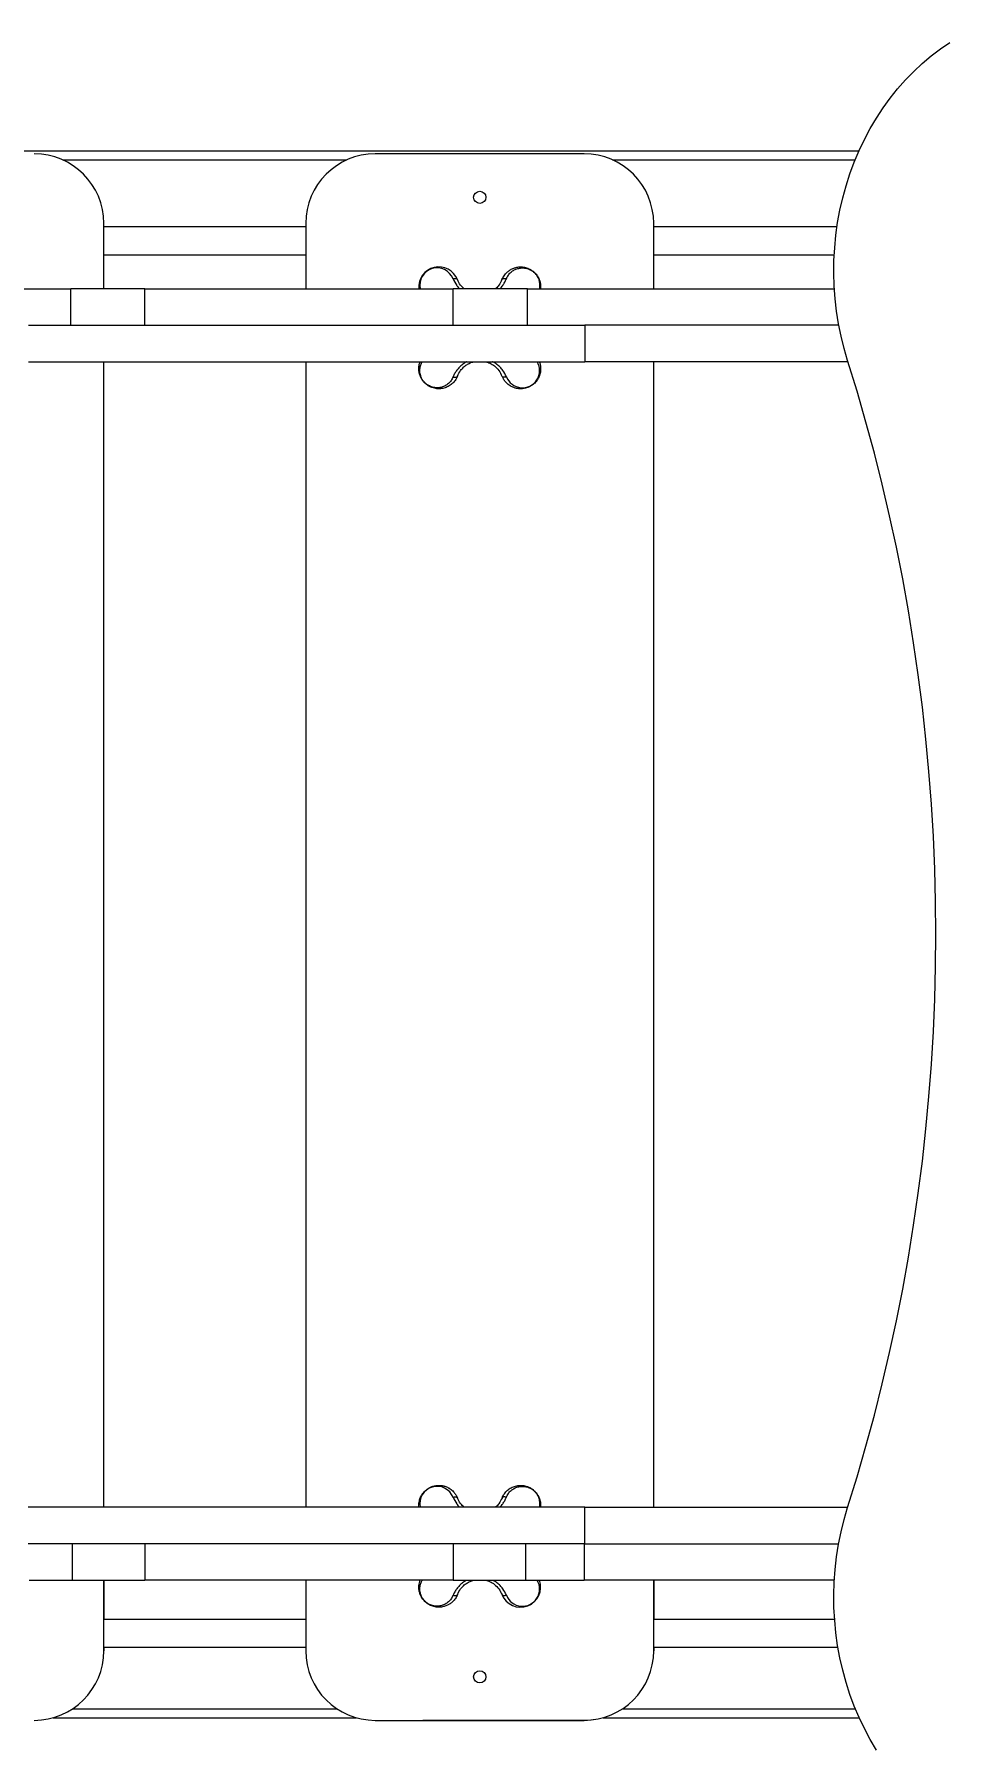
# Model space of a CAD drawing. Header units: millimetres. Extents: x 10665 to 29906, y -6125 to 7364.
# Drawn here: x 22385 to 22910, y -2002 to -1018 of the extents above; entities that cross this region are included whole.
import ezdxf

# ---------------------------------------------------------------- set-up
doc = ezdxf.new("R2010")
doc.units = ezdxf.units.MM
for name, color, linetype in [('DIKOM_ОБЪЕКТ', 7, 'Continuous'), ('DIKOM_РАЗМЕР_ЗОНА', 7, 'Continuous'), ('DIKOM_РАЗМЕР_ОБЪЕКТА', 7, 'Continuous')]:
    doc.layers.add(name, color=color, linetype=linetype)
doc.styles.add('style1', font='arial.ttf', dxfattribs={"width": 0.8})
doc.dimstyles.new('1-50', dxfattribs={"dimtxt": 300, "dimasz": 200, "dimexe": 100, "dimexo": 0, "dimgap": 100, "dimtad": 1, "dimdec": 0, "dimtxsty": 'style1', "dimcen": 0, "dimclrd": 7, "dimclre": 7, "dimadec": 1, "dimazin": 2, "dimtfac": 1, "dimtdec": 0, "dimtmove": 1, "dimatfit": 3, "dimfxl": 0, "dimlwd": 25, "dimlwe": 18, "dimarcsym": 0})

# ---------------------------------------------------------------- blocks, each defined once
blk = doc.blocks.new('*D16')
at = {"layer": 'Defpoints', "color": 0, "transparency": 16777216}
for p in [(12665, 4926.53), (12665, 1146.89), (26947.71, -1821.93)]:
    blk.add_point(p, dxfattribs=at)
at = {"layer": 'DIKOM_РАЗМЕР_ОБЪЕКТА', "color": 7, "lineweight": 18, "transparency": 16777216}
for p, q in [((12665, 1146.89), (12665, 5026.53)), ((26947.71, -1821.93), (26947.71, 5026.53))]:
    blk.add_line(p, q, dxfattribs=at)
at = {"layer": 'DIKOM_РАЗМЕР_ОБЪЕКТА', "color": 7, "lineweight": 25, "transparency": 16777216}
blk.add_line((26747.71, 4926.53), (12865, 4926.53), dxfattribs=at)
at = {"layer": 'DIKOM_РАЗМЕР_ОБЪЕКТА', "color": 7, "transparency": 16777216}
for points in [[(12865, 4959.86), (12865, 4893.19), (12665, 4926.53)], [(26747.71, 4959.86), (26747.71, 4893.19), (26947.71, 4926.53)]]:
    blk.add_solid(points, dxfattribs=at)
at = {"layer": 'DIKOM_РАЗМЕР_ОБЪЕКТА', "color": 0, "transparency": 16777216, "insert": (21497, 5179.8), "char_height": 300, "attachment_point": 5, "style": 'style1'}
blk.add_mtext('14300', dxfattribs=at)
blk = doc.blocks.new('*D15')
at = {"layer": 'Defpoints', "color": 0, "transparency": 16777216}
for p in [(20416.84, 4419.04), (19675.94, -4001.39), (28567.5, -4001.39)]:
    blk.add_point(p, dxfattribs=at)
at = {"layer": 'DIKOM_РАЗМЕР_ОБЪЕКТА', "color": 7, "lineweight": 18, "transparency": 16777216}
for p, q in [((20416.84, 4419.04), (28667.5, 4419.04)), ((19675.94, -4001.39), (28667.5, -4001.39))]:
    blk.add_line(p, q, dxfattribs=at)
at = {"layer": 'DIKOM_РАЗМЕР_ОБЪЕКТА', "color": 7, "lineweight": 25, "transparency": 16777216}
blk.add_line((28567.5, 4219.04), (28567.5, -3801.39), dxfattribs=at)
at = {"layer": 'DIKOM_РАЗМЕР_ОБЪЕКТА', "color": 7, "transparency": 16777216}
for points in [[(28534.17, 4219.04), (28600.83, 4219.04), (28567.5, 4419.04)], [(28534.17, -3801.39), (28600.83, -3801.39), (28567.5, -4001.39)]]:
    blk.add_solid(points, dxfattribs=at)
at = {"layer": 'DIKOM_РАЗМЕР_ОБЪЕКТА', "color": 0, "transparency": 16777216, "insert": (28247.96, -1553.33), "char_height": 300, "attachment_point": 5, "rotation": 90, "style": 'style1'}
blk.add_mtext('8400', dxfattribs=at)
blk = doc.blocks.new('*D14')
at = {"layer": 'Defpoints', "color": 0, "transparency": 16777216}
for p in [(28947.71, 6914.03), (10665, 1629.88), (28947.71, -1535.43)]:
    blk.add_point(p, dxfattribs=at)
at = {"layer": 'DIKOM_РАЗМЕР_ЗОНА', "color": 7, "lineweight": 18, "transparency": 16777216}
for p, q in [((10665, 1629.88), (10665, 7014.03)), ((28947.71, -1535.43), (28947.71, 7014.03))]:
    blk.add_line(p, q, dxfattribs=at)
at = {"layer": 'DIKOM_РАЗМЕР_ЗОНА', "color": 7, "lineweight": 25, "transparency": 16777216}
blk.add_line((10865, 6914.03), (28747.71, 6914.03), dxfattribs=at)
at = {"layer": 'DIKOM_РАЗМЕР_ЗОНА', "color": 7, "transparency": 16777216}
for points in [[(10865, 6947.36), (10865, 6880.69), (10665, 6914.03)], [(28747.71, 6947.36), (28747.71, 6880.69), (28947.71, 6914.03)]]:
    blk.add_solid(points, dxfattribs=at)
at = {"layer": 'DIKOM_РАЗМЕР_ЗОНА', "color": 0, "transparency": 16777216, "insert": (21431.5, 7167.3), "char_height": 300, "attachment_point": 5, "style": 'style1'}
blk.add_mtext('18300', dxfattribs=at)
blk = doc.blocks.new('*D13')
at = {"layer": 'Defpoints', "color": 0, "transparency": 16777216}
for p in [(20470.84, 6542.55), (29806, 6542.55), (19621.9, -6125)]:
    blk.add_point(p, dxfattribs=at)
at = {"layer": 'DIKOM_РАЗМЕР_ЗОНА', "color": 7, "lineweight": 18, "transparency": 16777216}
for p, q in [((20470.84, 6542.55), (29906, 6542.55)), ((19621.9, -6125), (29906, -6125))]:
    blk.add_line(p, q, dxfattribs=at)
at = {"layer": 'DIKOM_РАЗМЕР_ЗОНА', "color": 7, "lineweight": 25, "transparency": 16777216}
blk.add_line((29806, -5925), (29806, 6342.55), dxfattribs=at)
at = {"layer": 'DIKOM_РАЗМЕР_ЗОНА', "color": 7, "transparency": 16777216}
for points in [[(29772.67, 6342.55), (29839.33, 6342.55), (29806, 6542.55)], [(29772.67, -5925), (29839.33, -5925), (29806, -6125)]]:
    blk.add_solid(points, dxfattribs=at)
at = {"layer": 'DIKOM_РАЗМЕР_ЗОНА', "color": 0, "transparency": 16777216, "insert": (29552.83, 208.78), "char_height": 300, "attachment_point": 5, "rotation": 90, "style": 'style1'}
blk.add_mtext('12650', dxfattribs=at)

msp = doc.modelspace()

# ---------------------------------------------------------------- linework, layer by layer
at = {"layer": 'DIKOM_ОБЪЕКТ', "color": 7, "linetype": 'Continuous', "lineweight": 15}
for p, q in [((22859.14, -1085.43), (21469.08, -1085.43)), ((22401.65, -1090.43), (22564.92, -1090.43)), ((22701.28, -1086.93), (22581.28, -1086.93)), ((22717.65, -1090.43), (22857.01, -1090.43)), ((22425.28, -1164.43), (22425.28, -1126.93)), ((22541.28, -1128.92), (22425.28, -1128.92)), ((22541.28, -1126.93), (22541.28, -1164.43)), ((22741.28, -1164.43), (22741.28, -1126.93)), ((22846.59, -1128.92), (22741.28, -1128.92)), ((22425.28, -1144.92), (22541.28, -1144.92)), ((22741.28, -1144.92), (22844.99, -1144.92)), ((22246.54, -1164.43), (22406.28, -1164.43)), ((22406.28, -1185.43), (22406.28, -1164.43)), ((22448.74, -1164.43), (22406.28, -1164.43)), ((22448.74, -1185.43), (22448.74, -1164.43)), ((22448.74, -1164.43), (22626.1, -1164.43)), ((22626.1, -1185.43), (22626.1, -1164.43)), ((22668.73, -1164.43), (22626.1, -1164.43)), ((22668.73, -1185.43), (22668.73, -1164.43)), ((22668.73, -1164.43), (22845.06, -1164.43)), ((22676.28, -1163.43), (22676.14, -1164.43)), ((22381.92, -1185.43), (22701.7, -1185.43)), ((22701.7, -1185.43), (22701.7, -1206.43)), ((22847.63, -1185.43), (22701.7, -1185.43)), ((22381.92, -1206.43), (22701.7, -1206.43)), ((22425.28, -1864.43), (22425.28, -1206.43)), ((22541.28, -1206.43), (22541.28, -1864.43)), ((22852.93, -1206.43), (22701.7, -1206.43)), ((22741.28, -1864.43), (22741.28, -1206.43)), ((22701.64, -1864.43), (22381.86, -1864.43)), ((22606.43, -1864.43), (22606.29, -1863.43)), ((22701.64, -1885.43), (22701.64, -1864.43)), ((22701.64, -1864.43), (22852.78, -1864.43)), ((22701.64, -1885.43), (22381.86, -1885.43)), ((22407.02, -1885.43), (22407.02, -1906.43)), ((22448.82, -1885.43), (22448.82, -1906.43)), ((22625.95, -1885.43), (22625.95, -1906.43)), ((22667.68, -1885.43), (22667.68, -1906.43)), ((22701.3, -1885.43), (22701.3, -1906.43)), ((22701.64, -1885.43), (22847.54, -1885.43)), ((22382.32, -1906.43), (22407.02, -1906.43)), ((22407.02, -1906.43), (22448.82, -1906.43)), ((22425.28, -1946.93), (22425.28, -1906.43)), ((22425.29, -1906.43), (22425.29, -1928.93)), ((22625.95, -1906.43), (22448.82, -1906.43)), ((22541.28, -1906.43), (22541.28, -1946.93)), ((22625.95, -1906.43), (22667.68, -1906.43)), ((22667.68, -1906.43), (22701.3, -1906.43)), ((22845.04, -1906.43), (22701.3, -1906.43)), ((22741.28, -1946.93), (22741.28, -1906.43)), ((22741.29, -1906.43), (22741.29, -1928.93)), ((22425.28, -1928.93), (22425.29, -1928.93)), ((22541.28, -1928.92), (22425.29, -1928.92)), ((22741.28, -1928.93), (22741.29, -1928.93)), ((22845.21, -1928.92), (22741.29, -1928.92)), ((22425.28, -1944.92), (22541.28, -1944.92)), ((22425.28, -1944.93), (22425.29, -1944.93)), ((22425.29, -1944.92), (22425.29, -1944.93)), ((22425.29, -1944.93), (22425.29, -1946.93)), ((22741.28, -1944.92), (22847.13, -1944.92)), ((22741.28, -1944.93), (22741.29, -1944.93)), ((22741.29, -1944.92), (22741.29, -1944.93)), ((22741.29, -1944.93), (22741.29, -1946.93)), ((22396.14, -1985.43), (22570.43, -1985.43)), ((22559.43, -1980.43), (22407.15, -1980.43)), ((22581.28, -1986.93), (22701.28, -1986.93)), ((22701.28, -1986.93), (22608.53, -1986.93)), ((22712.14, -1985.43), (22859.35, -1985.43)), ((22857.2, -1980.43), (22723.15, -1980.43))]:
    msp.add_line(p, q, dxfattribs=at)
at = {"layer": 'DIKOM_ОБЪЕКТ', "color": 7, "linetype": 'Continuous', "lineweight": 15, "flags": 128}
for points in [[(22852.7, -1205.7), (22850.66, -1198.77), (22848.92, -1191.74), (22847.48, -1184.61), (22846.34, -1177.42), (22845.5, -1170.16), (22844.98, -1162.87), (22844.76, -1155.56), (22844.85, -1148.25), (22845.25, -1140.95), (22845.95, -1133.68), (22846.97, -1126.46), (22848.28, -1119.3), (22849.9, -1112.23), (22851.81, -1105.25), (22854.02, -1098.39), (22856.51, -1091.67), (22859.29, -1085.09), (22862.34, -1078.68), (22865.65, -1072.45), (22869.23, -1066.41), (22873.05, -1060.57), (22877.12, -1054.97), (22881.42, -1049.59), (22885.94, -1044.47), (22890.67, -1039.6), (22895.6, -1035.01), (22900.72, -1030.7), (22906.02, -1026.69), (22911.48, -1022.97)], [(22625.99, -1158.78), (22626.38, -1158.63), (22626.77, -1158.54), (22627.16, -1158.51), (22627.53, -1158.54), (22627.86, -1158.63), (22628.13, -1158.78), (22628.35, -1158.97), (22628.48, -1159.21)], [(22654.08, -1159.21), (22654.22, -1158.97), (22654.44, -1158.78), (22654.71, -1158.63), (22655.04, -1158.54), (22655.41, -1158.51), (22655.8, -1158.54), (22656.19, -1158.63), (22656.58, -1158.78)], [(22852.7, -1864.69), (22858.12, -1847.08), (22863.25, -1829.35), (22868.07, -1811.52), (22872.6, -1793.57), (22876.81, -1775.53), (22880.73, -1757.4), (22884.33, -1739.18), (22887.63, -1720.88), (22890.61, -1702.52), (22893.29, -1684.09), (22895.65, -1665.6), (22897.7, -1647.06), (22899.44, -1628.48), (22900.86, -1609.87), (22901.96, -1591.22), (22902.75, -1572.56), (22903.23, -1553.88), (22903.38, -1535.19), (22903.23, -1516.51), (22902.75, -1497.83), (22901.96, -1479.16), (22900.86, -1460.52), (22899.44, -1441.9), (22897.7, -1423.32), (22895.65, -1404.78), (22893.29, -1386.3), (22890.61, -1367.87), (22887.63, -1349.5), (22884.33, -1331.2), (22880.73, -1312.99), (22876.81, -1294.85), (22872.6, -1276.81), (22868.07, -1258.87), (22863.25, -1241.03), (22858.12, -1223.3), (22852.7, -1205.7)], [(22625.99, -1215.07), (22626.38, -1215.22), (22626.77, -1215.31), (22627.16, -1215.34), (22627.53, -1215.31), (22627.86, -1215.22), (22628.13, -1215.07), (22628.35, -1214.88), (22628.48, -1214.64)], [(22656.58, -1215.07), (22656.19, -1215.22), (22655.8, -1215.31), (22655.41, -1215.34), (22655.04, -1215.31), (22654.71, -1215.22), (22654.44, -1215.07), (22654.22, -1214.88), (22654.08, -1214.64)], [(22625.99, -1858.78), (22626.38, -1858.63), (22626.77, -1858.54), (22627.16, -1858.51), (22627.53, -1858.54), (22627.86, -1858.63), (22628.14, -1858.78), (22628.35, -1858.97), (22628.49, -1859.21)], [(22656.58, -1858.78), (22656.2, -1858.63), (22655.8, -1858.54), (22655.41, -1858.51), (22655.04, -1858.54), (22654.71, -1858.63), (22654.44, -1858.78), (22654.23, -1858.97), (22654.09, -1859.21)], [(22869.23, -2003.98), (22865.65, -1997.94), (22862.34, -1991.71), (22859.29, -1985.29), (22856.51, -1978.72), (22854.02, -1971.99), (22851.81, -1965.13), (22849.9, -1958.16), (22848.28, -1951.08), (22846.97, -1943.93), (22845.95, -1936.71), (22845.25, -1929.44), (22844.85, -1922.14), (22844.76, -1914.82), (22844.98, -1907.51), (22845.5, -1900.22), (22846.34, -1892.97), (22847.48, -1885.77), (22848.92, -1878.65), (22850.66, -1871.61), (22852.7, -1864.69)], [(22628.49, -1914.64), (22628.35, -1914.88), (22628.14, -1915.07), (22627.86, -1915.22), (22627.53, -1915.31), (22627.16, -1915.34), (22626.77, -1915.31), (22626.38, -1915.22), (22625.99, -1915.07)], [(22656.58, -1915.07), (22656.2, -1915.22), (22655.8, -1915.31), (22655.41, -1915.34), (22655.04, -1915.31), (22654.71, -1915.22), (22654.44, -1915.07), (22654.23, -1914.88), (22654.09, -1914.64)], [(22637.81, -1962.33), (22637.78, -1961.93), (22637.83, -1961.35)], [(22706.52, -1986.58), (22705.2, -1986.74), (22701.28, -1986.93)]]:
    msp.add_lwpolyline(points, dxfattribs=at)
at = {"layer": 'DIKOM_ОБЪЕКТ', "color": 7, "linetype": 'Continuous', "lineweight": 15}
for centre in [(22641.28, -1111.93), (22641.28, -1961.93)]:
    msp.add_circle(centre, 3.5, dxfattribs=at)
for centre, radius, start, end in [((22385.28, -1126.93), 40, 0, 90), ((22581.28, -1126.93), 40, 90, 180), ((22701.28, -1126.93), 40, 0, 90), ((22617.79, -1163.41), 11.49, 21.45277, 185.05577), ((22616.78, -1162.37), 9.88, 21.3223, 191.99801), ((22665.79, -1211.46), 9.89, 201.38802, 30.61727), ((22616.79, -1862.37), 9.88, 21.32219, 191.99795), ((22664.78, -1910.43), 11.5, 201.47507, 20.39904), ((22665.79, -1911.46), 9.89, 201.38821, 30.61708), ((22385.28, -1946.93), 40, 270, 0), ((22581.28, -1946.93), 40, 180, 270), ((22701.28, -1946.93), 40, 270, 0)]:
    msp.add_arc(centre, radius, start, end, dxfattribs=at)
for points, knots in [([(22625.99, -1158.78), (22626.61, -1160.04), (22627.54, -1161.94), (22629.01, -1163.8), (22629.68, -1164.38), (22629.73, -1164.43)], [0, 0, 0, 0, 0.644396, 0.973866, 1, 1, 1, 1]), ([(22632.25, -1164.43), (22631.55, -1163.78), (22629.81, -1162.17), (22628.98, -1160.32), (22628.48, -1159.21)], [0, 0, 0, 0, 0.404038, 1, 1, 1, 1]), ([(22654.08, -1159.21), (22653.57, -1160.31), (22652.89, -1161.76), (22651.49, -1163.41), (22650.88, -1164.06), (22650.49, -1164.38), (22650.44, -1164.43)], [0, 0, 0, 0, 0.604348, 0.790917, 0.97049, 1, 1, 1, 1]), ([(22652.84, -1164.43), (22652.88, -1164.39), (22653.54, -1163.82), (22654.5, -1162.57), (22655.74, -1160.72), (22656.3, -1159.43), (22656.58, -1158.78)], [0, 0, 0, 0, 0.022446, 0.348058, 0.668637, 1, 1, 1, 1]), ([(22654.08, -1159.21), (22654.25, -1158.84), (22654.58, -1158.06), (22655.24, -1156.97), (22655.92, -1156.07), (22656.59, -1155.34), (22657.23, -1154.74), (22657.95, -1154.16), (22658.69, -1153.66), (22659.49, -1153.2), (22660.34, -1152.8), (22661.21, -1152.48), (22662.17, -1152.21), (22663.2, -1152.01), (22664.4, -1151.91), (22665.63, -1151.93), (22666.9, -1152.1), (22668.2, -1152.42), (22669.41, -1152.87), (22670.5, -1153.43), (22671.81, -1154.27), (22673.05, -1155.36), (22674.07, -1156.61), (22674.71, -1157.58), (22675.24, -1158.59), (22675.77, -1159.92), (22676.2, -1161.56), (22676.26, -1162.81), (22676.28, -1163.43)], [0, 0, 0, 0, 0.039054, 0.080674, 0.124893, 0.152367, 0.182318, 0.214751, 0.249669, 0.275921, 0.312222, 0.348769, 0.374423, 0.417526, 0.458455, 0.498577, 0.541746, 0.583539, 0.624038, 0.656595, 0.686724, 0.749347, 0.779957, 0.812234, 0.842267, 0.875051, 0.937759, 1, 1, 1, 1]), ([(22656.58, -1158.78), (22656.94, -1158.04), (22657.65, -1156.56), (22659.24, -1154.88), (22661.07, -1153.61), (22663.1, -1152.79), (22665.3, -1152.43), (22667.29, -1152.55), (22668.96, -1152.98), (22670.06, -1153.44), (22670.93, -1153.92), (22671.82, -1154.51), (22672.87, -1155.4), (22673.94, -1156.68), (22674.72, -1158.01), (22675.24, -1159.3), (22675.66, -1160.96), (22675.8, -1162.7), (22675.55, -1163.92), (22675.45, -1164.43)], [0, 0, 0, 0, 0.085406, 0.170994, 0.256219, 0.341681, 0.426499, 0.512139, 0.558007, 0.597806, 0.621498, 0.643438, 0.683801, 0.726726, 0.769686, 0.812549, 0.855531, 0.940818, 1, 1, 1, 1]), ([(22628.48, -1214.64), (22628.3, -1215.07), (22627.91, -1215.95), (22627.17, -1217.11), (22626.31, -1218.19), (22625.37, -1219.1), (22624.32, -1219.92), (22623.2, -1220.6), (22621.98, -1221.16), (22620.71, -1221.57), (22619.43, -1221.83), (22618.08, -1221.95), (22616.75, -1221.91), (22615.31, -1221.69), (22613.9, -1221.29), (22612.43, -1220.65), (22611, -1219.77), (22609.62, -1218.59), (22608.64, -1217.44), (22608, -1216.48), (22607.46, -1215.54), (22606.92, -1214.31), (22606.54, -1212.96), (22606.34, -1211.72), (22606.27, -1210.65), (22606.3, -1209.6), (22606.42, -1208.54), (22606.64, -1207.47), (22606.89, -1206.76), (22607.01, -1206.43)], [0, 0, 0, 0, 0.038897, 0.080456, 0.118999, 0.16108, 0.197679, 0.241287, 0.281663, 0.321721, 0.36538, 0.401474, 0.444713, 0.482226, 0.525259, 0.562888, 0.603351, 0.643863, 0.684341, 0.704057, 0.724853, 0.762554, 0.805684, 0.837576, 0.869166, 0.899702, 0.930693, 0.966634, 1, 1, 1, 1]), ([(22625.99, -1215.07), (22625.63, -1215.81), (22624.92, -1217.3), (22623.33, -1218.97), (22621.5, -1220.24), (22619.47, -1221.06), (22617.27, -1221.42), (22615.28, -1221.3), (22613.61, -1220.87), (22612.51, -1220.41), (22611.63, -1219.93), (22610.75, -1219.34), (22609.7, -1218.45), (22608.63, -1217.18), (22607.85, -1215.84), (22607.33, -1214.55), (22606.91, -1212.89), (22606.78, -1210.92), (22607.18, -1208.74), (22607.69, -1207.22), (22608.19, -1206.53), (22608.26, -1206.43)], [0, 0, 0, 0, 0.075885, 0.151932, 0.227654, 0.303591, 0.378953, 0.455046, 0.495801, 0.531163, 0.552214, 0.571707, 0.607572, 0.645711, 0.683883, 0.721967, 0.760157, 0.835937, 0.911983, 0.98744, 1, 1, 1, 1]), ([(22633.93, -1206.43), (22633.81, -1206.48), (22632.88, -1206.87), (22631.39, -1207.92), (22629.54, -1209.5), (22628.05, -1211.27), (22626.83, -1213.14), (22626.27, -1214.42), (22625.99, -1215.07)], [0, 0, 0, 0, 0.029353, 0.223185, 0.417408, 0.611458, 0.802517, 1, 1, 1, 1]), ([(22628.48, -1214.64), (22629.01, -1213.54), (22629.69, -1212.1), (22631.07, -1210.44), (22631.94, -1209.56), (22633.11, -1208.57), (22634.67, -1207.57), (22636.34, -1206.77), (22637.44, -1206.51), (22637.8, -1206.43)], [0, 0, 0, 0, 0.326288, 0.427011, 0.523961, 0.61739, 0.775901, 0.926245, 1, 1, 1, 1]), ([(22644.94, -1206.43), (22645.26, -1206.52), (22646.07, -1206.75), (22647.27, -1207.27), (22648.55, -1207.97), (22650.4, -1209.26), (22652.58, -1211.48), (22653.56, -1213.55), (22654.08, -1214.64)], [0, 0, 0, 0, 0.069068, 0.169426, 0.273162, 0.38087, 0.672503, 1, 1, 1, 1]), ([(22656.58, -1215.07), (22655.98, -1213.8), (22655.07, -1211.89), (22653.06, -1209.54), (22651.23, -1207.96), (22649.73, -1206.9), (22648.78, -1206.49), (22648.63, -1206.43)], [0, 0, 0, 0, 0.383641, 0.579791, 0.77016, 0.963564, 1, 1, 1, 1]), ([(22675.56, -1206.43), (22675.58, -1206.49), (22675.66, -1206.66), (22675.72, -1206.87), (22675.77, -1207.03), (22676.11, -1208.14), (22676.2, -1209.29), (22676.28, -1210.43)], [0, 0, 0, 0, 0.054119, 0.13693, 0.162552, 0.177659, 1, 1, 1, 1]), ([(22676.28, -1210.43), (22676.27, -1210.85), (22676.24, -1211.7), (22676.02, -1212.98), (22675.68, -1214.18), (22675.23, -1215.27), (22674.54, -1216.59), (22673.6, -1217.89), (22672.43, -1219.05), (22671.49, -1219.8), (22670.49, -1220.43), (22669.4, -1220.98), (22668.19, -1221.44), (22666.89, -1221.76), (22665.73, -1221.9), (22664.69, -1221.94), (22663.8, -1221.89), (22662.89, -1221.78), (22662.06, -1221.61), (22661.19, -1221.36), (22660.32, -1221.04), (22659.49, -1220.65), (22658.6, -1220.14), (22657.71, -1219.52), (22656.8, -1218.73), (22655.84, -1217.71), (22654.88, -1216.4), (22654.34, -1215.21), (22654.08, -1214.64)], [0, 0, 0, 0, 0.043165, 0.084956, 0.125498, 0.158052, 0.187897, 0.250624, 0.281737, 0.313561, 0.343771, 0.37643, 0.416862, 0.458556, 0.501591, 0.531079, 0.563766, 0.592892, 0.626373, 0.652482, 0.688433, 0.724585, 0.750276, 0.796294, 0.837892, 0.875078, 0.940447, 1, 1, 1, 1]), ([(22606.29, -1863.43), (22606.3, -1863), (22606.33, -1862.15), (22606.55, -1860.87), (22606.89, -1859.67), (22607.34, -1858.58), (22608.03, -1857.26), (22608.97, -1855.96), (22610.14, -1854.8), (22611.08, -1854.06), (22612.08, -1853.42), (22613.17, -1852.87), (22614.38, -1852.41), (22615.68, -1852.09), (22616.84, -1851.95), (22617.88, -1851.91), (22618.77, -1851.96), (22619.68, -1852.07), (22620.51, -1852.24), (22621.38, -1852.49), (22622.25, -1852.81), (22623.08, -1853.21), (22623.97, -1853.71), (22624.86, -1854.33), (22625.77, -1855.12), (22626.73, -1856.15), (22627.7, -1857.45), (22628.23, -1858.64), (22628.49, -1859.21)], [0, 0, 0, 0, 0.043166, 0.084956, 0.125497, 0.158052, 0.187896, 0.250624, 0.281736, 0.31356, 0.34377, 0.376429, 0.416861, 0.458557, 0.50159, 0.531081, 0.563767, 0.592893, 0.626374, 0.652483, 0.688434, 0.724586, 0.750277, 0.796295, 0.837892, 0.875078, 0.940448, 1, 1, 1, 1]), ([(22625.99, -1858.78), (22626.61, -1860.04), (22627.54, -1861.94), (22629.01, -1863.8), (22629.68, -1864.38), (22629.73, -1864.43)], [0, 0, 0, 0, 0.644395, 0.973868, 1, 1, 1, 1]), ([(22632.25, -1864.43), (22631.55, -1863.78), (22629.81, -1862.17), (22628.98, -1860.32), (22628.49, -1859.21)], [0, 0, 0, 0, 0.404032, 1, 1, 1, 1]), ([(22654.09, -1859.21), (22653.57, -1860.31), (22652.89, -1861.76), (22651.49, -1863.41), (22650.88, -1864.06), (22650.5, -1864.38), (22650.44, -1864.43)], [0, 0, 0, 0, 0.604348, 0.79091, 0.970481, 1, 1, 1, 1]), ([(22652.84, -1864.43), (22652.89, -1864.39), (22653.54, -1863.82), (22654.5, -1862.57), (22655.74, -1860.72), (22656.3, -1859.43), (22656.58, -1858.78)], [0, 0, 0, 0, 0.022435, 0.34805, 0.668638, 1, 1, 1, 1]), ([(22654.09, -1859.21), (22654.27, -1858.78), (22654.66, -1857.9), (22655.4, -1856.74), (22656.26, -1855.66), (22657.2, -1854.75), (22658.25, -1853.93), (22659.37, -1853.25), (22660.59, -1852.69), (22661.86, -1852.28), (22663.14, -1852.02), (22664.49, -1851.9), (22665.82, -1851.94), (22667.26, -1852.16), (22668.67, -1852.56), (22670.14, -1853.2), (22671.57, -1854.08), (22672.95, -1855.26), (22673.93, -1856.41), (22674.58, -1857.37), (22675.11, -1858.31), (22675.65, -1859.54), (22676.03, -1860.89), (22676.23, -1862.13), (22676.3, -1863.2), (22676.29, -1863.97), (22676.24, -1864.36), (22676.24, -1864.43)], [0, 0, 0, 0, 0.042961, 0.088861, 0.131429, 0.177905, 0.218329, 0.266493, 0.311084, 0.355327, 0.403545, 0.443408, 0.491164, 0.532595, 0.580125, 0.621683, 0.666373, 0.711118, 0.755825, 0.7776, 0.800567, 0.842207, 0.889843, 0.925065, 0.959954, 0.99368, 1, 1, 1, 1]), ([(22656.58, -1858.78), (22656.94, -1858.04), (22657.65, -1856.56), (22659.24, -1854.88), (22661.07, -1853.61), (22663.1, -1852.79), (22665.3, -1852.43), (22667.29, -1852.55), (22668.96, -1852.98), (22670.06, -1853.44), (22670.94, -1853.92), (22671.82, -1854.51), (22672.87, -1855.4), (22673.94, -1856.68), (22674.72, -1858.01), (22675.24, -1859.3), (22675.66, -1860.96), (22675.81, -1862.7), (22675.55, -1863.92), (22675.45, -1864.43)], [0, 0, 0, 0, 0.085407, 0.170993, 0.256218, 0.341682, 0.4265, 0.512138, 0.558008, 0.597804, 0.6215, 0.643437, 0.683802, 0.726726, 0.769687, 0.81255, 0.855531, 0.940819, 1, 1, 1, 1]), ([(22606.29, -1910.43), (22606.38, -1909.29), (22606.48, -1908.09), (22606.87, -1906.79), (22606.98, -1906.58), (22607.07, -1906.43)], [0, 0, 0, 0, 0.824419, 0.868276, 1, 1, 1, 1]), ([(22625.99, -1915.07), (22625.63, -1915.81), (22624.92, -1917.3), (22623.33, -1918.97), (22621.51, -1920.24), (22619.47, -1921.06), (22617.27, -1921.42), (22615.28, -1921.3), (22613.62, -1920.87), (22612.51, -1920.41), (22611.64, -1919.93), (22610.75, -1919.34), (22609.7, -1918.45), (22608.64, -1917.18), (22607.85, -1915.84), (22607.33, -1914.55), (22606.91, -1912.89), (22606.78, -1910.92), (22607.18, -1908.74), (22607.69, -1907.22), (22608.19, -1906.53), (22608.26, -1906.43)], [0, 0, 0, 0, 0.075886, 0.151931, 0.227655, 0.303592, 0.378954, 0.455045, 0.495802, 0.531161, 0.552215, 0.571707, 0.607573, 0.64571, 0.683883, 0.721967, 0.760158, 0.835937, 0.911983, 0.98744, 1, 1, 1, 1]), ([(22633.93, -1906.43), (22633.81, -1906.48), (22632.88, -1906.87), (22631.39, -1907.92), (22629.54, -1909.5), (22628.05, -1911.27), (22626.84, -1913.14), (22626.28, -1914.42), (22625.99, -1915.07)], [0, 0, 0, 0, 0.029354, 0.223185, 0.417403, 0.611459, 0.802517, 1, 1, 1, 1]), ([(22628.49, -1914.64), (22629.01, -1913.54), (22629.69, -1912.1), (22631.07, -1910.44), (22631.94, -1909.56), (22633.11, -1908.57), (22634.67, -1907.57), (22636.34, -1906.77), (22637.44, -1906.51), (22637.8, -1906.43)], [0, 0, 0, 0, 0.326287, 0.427011, 0.52396, 0.61739, 0.775901, 0.926245, 1, 1, 1, 1]), ([(22644.94, -1906.43), (22645.27, -1906.52), (22646.07, -1906.75), (22647.27, -1907.27), (22648.55, -1907.97), (22650.4, -1909.26), (22652.58, -1911.48), (22653.57, -1913.55), (22654.09, -1914.64)], [0, 0, 0, 0, 0.069062, 0.169427, 0.273164, 0.380866, 0.672501, 1, 1, 1, 1]), ([(22656.58, -1915.07), (22655.98, -1913.8), (22655.07, -1911.89), (22653.06, -1909.54), (22651.23, -1907.96), (22649.74, -1906.9), (22648.78, -1906.49), (22648.63, -1906.43)], [0, 0, 0, 0, 0.383638, 0.579787, 0.770153, 0.963557, 1, 1, 1, 1]), ([(22628.49, -1914.64), (22628.32, -1915.02), (22627.99, -1915.79), (22627.33, -1916.88), (22626.65, -1917.78), (22625.98, -1918.51), (22625.34, -1919.11), (22624.62, -1919.69), (22623.88, -1920.19), (22623.08, -1920.65), (22622.23, -1921.05), (22621.36, -1921.37), (22620.4, -1921.64), (22619.37, -1921.84), (22618.17, -1921.94), (22616.94, -1921.92), (22615.67, -1921.76), (22614.37, -1921.43), (22613.16, -1920.98), (22612.07, -1920.42), (22610.76, -1919.59), (22609.52, -1918.5), (22608.5, -1917.24), (22607.86, -1916.27), (22607.33, -1915.26), (22606.8, -1913.93), (22606.37, -1912.29), (22606.31, -1911.05), (22606.29, -1910.43)], [0, 0, 0, 0, 0.039053, 0.080673, 0.124894, 0.152367, 0.182318, 0.21475, 0.249668, 0.27592, 0.312222, 0.348768, 0.374422, 0.417524, 0.458454, 0.498576, 0.541747, 0.583538, 0.624037, 0.656594, 0.686723, 0.749346, 0.779958, 0.812234, 0.842267, 0.875051, 0.937759, 1, 1, 1, 1])]:
    msp.add_open_spline(points, degree=3, knots=knots, dxfattribs=at)

# ---------------------------------------------------------------- dimensions: what is measured, and where the dimension line sits
at = {"layer": 'DIKOM_РАЗМЕР_ЗОНА'}
dim = msp.add_linear_dim(base=(28947.71, 6914.03), p1=(10665, 1629.88), p2=(28947.71, -1535.43), text='18300', dimstyle='1-50', override={"dimscale": 1, "dimtix": 0, "dimtofl": 1, "dimtmove": 1, "dimatfit": 3}, dxfattribs=at)
dim.commit()
dim.dimension.update_dxf_attribs({"geometry": '*D14', "text_midpoint": (21431.5, 6914.03), "dimtype": 160})
dim = msp.add_linear_dim(base=(29806, 6542.55), p1=(19621.9, -6125), p2=(20470.84, 6542.55), angle=90, text='12650', dimstyle='1-50', dxfattribs=at)
dim.commit()
dim.dimension.update_dxf_attribs({"geometry": '*D13', "text_midpoint": (29806, 208.78), "dimtype": 160})
at = {"layer": 'DIKOM_РАЗМЕР_ОБЪЕКТА'}
dim = msp.add_linear_dim(base=(12665, 4926.53), p1=(26947.71, -1821.93), p2=(12665, 1146.89), angle=180, text='14300', dimstyle='1-50', override={"dimscale": 1, "dimtix": 0, "dimtofl": 1, "dimtmove": 1, "dimatfit": 3}, dxfattribs=at)
dim.commit()
dim.dimension.update_dxf_attribs({"geometry": '*D16', "text_midpoint": (21497, 4926.53), "dimtype": 160})
dim = msp.add_linear_dim(base=(28567.5, -4001.39), p1=(20416.84, 4419.04), p2=(19675.94, -4001.39), angle=90, text='8400', dimstyle='1-50', dxfattribs=at)
dim.commit()
dim.dimension.update_dxf_attribs({"geometry": '*D15', "text_midpoint": (28501.13, -1553.33), "dimtype": 160})

doc.saveas('drawing.dxf')
